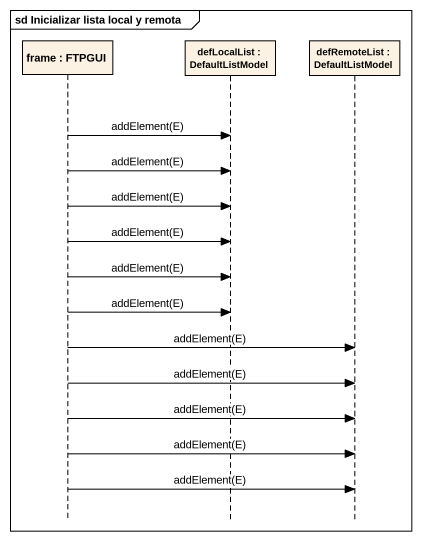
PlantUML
@startuml
mainframe sd Inicializar lista local y remota
hide footbox
participant "frame : FTPGUI" as frame_
participant "defLocalList : DefaultListModel" as defLocalList
participant "defRemoteList : DefaultListModel" as defRemoteList

frame_ -> defLocalList : addElement(E)
frame_ -> defLocalList : addElement(E)
frame_ -> defLocalList : addElement(E)
frame_ -> defLocalList : addElement(E)
frame_ -> defLocalList : addElement(E)
frame_ -> defLocalList : addElement(E)
frame_ -> defRemoteList : addElement(E)
frame_ -> defRemoteList : addElement(E)
frame_ -> defRemoteList : addElement(E)
frame_ -> defRemoteList : addElement(E)
frame_ -> defRemoteList : addElement(E)
@enduml
